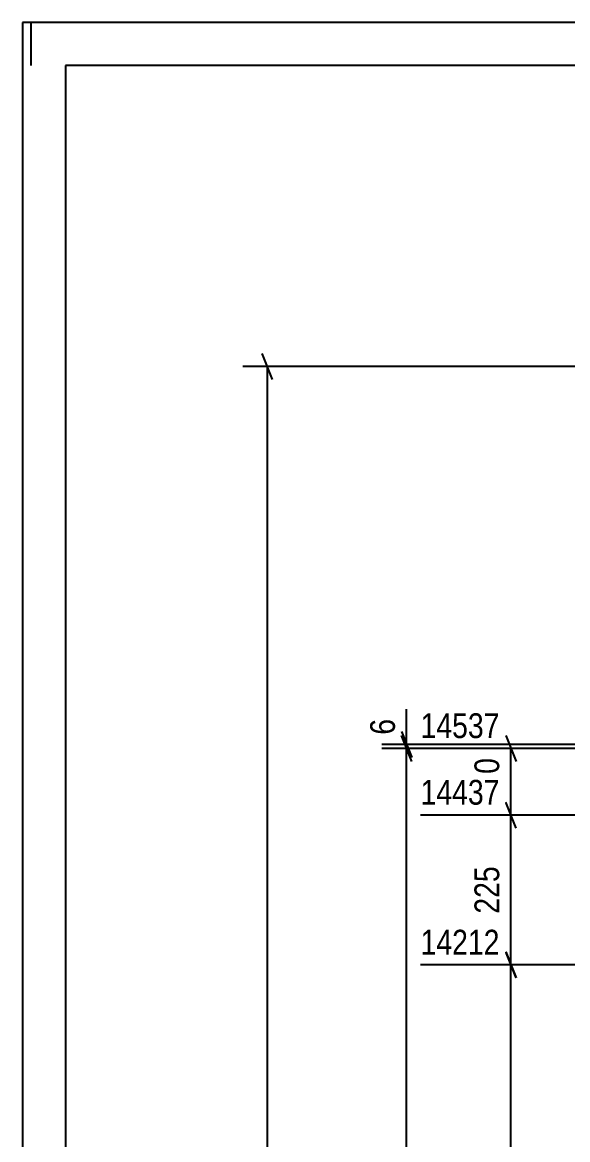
# Model space of a CAD drawing. Header units: millimetres. Extents: x 0 to 841, y 0 to 594.
# Drawn here: x 0 to 63, y 465 to 594 of the extents above; entities that cross this region are included whole.
import ezdxf

# ---------------------------------------------------------------- set-up
doc = ezdxf.new("R2010")
doc.units = ezdxf.units.MM
doc.styles.add('Arial Narrow', font='ARIALN.TTF', dxfattribs={"height": 0.2})

# ---------------------------------------------------------------- blocks, each defined once
blk = doc.blocks.new('Unknown-275655210-1133')
at = {"color": 5, "linetype": 'Continuous'}
for p, q in [((841, 594), (0, 594)), ((0, 594), (0, 0)), ((1, 589), (1, 594)), ((836, 589), (5, 589)), ((5, 589), (5, 5))]:
    blk.add_line(p, q, dxfattribs=at)
blk = doc.blocks.new('StraightDimension-275655210-9355 - 1429')
at = {"color": 7, "linetype": 'Continuous'}
for p, q in [((28.9, 552.75), (27.7, 555.75)), ((130.22, 554.25), (25.45, 554.25)), ((28.3, 177.37), (28.3, 554.25))]:
    blk.add_line(p, q, dxfattribs=at)
blk = doc.blocks.new('StraightDimension-275655210-11632 - 1429')
at = {"color": 7, "linetype": 'Continuous'}
for p, q in [((44.38, 510.62), (44.38, 514.69)), ((44.38, 510.62), (44.38, 514.69)), ((43.78, 512.12), (44.98, 509.12)), ((44.98, 508.65), (43.78, 511.65)), ((113.63, 510.62), (41.53, 510.62)), ((113.25, 510.15), (41.53, 510.15)), ((44.38, 510.15), (44.38, 510.62))]:
    blk.add_line(p, q, dxfattribs=at)
at = {"color": 0}
blk.add_wipeout([(43.63, 514.17), (39.43, 514.17), (39.43, 511.14), (43.63, 511.14)], dxfattribs=at)
at = {"color": 3, "style": 'Arial Narrow'}
blk.add_text('6', height=2.86, rotation=90.0002, dxfattribs=at).set_placement((43.03, 511.74))
blk = doc.blocks.new('StraightDimension-275655210-11633 - 1429')
at = {"color": 7, "linetype": 'Continuous'}
for p, q in [((44.98, 508.65), (43.78, 511.65)), ((113.25, 510.15), (41.53, 510.15)), ((44.38, 179.29), (44.38, 510.15))]:
    blk.add_line(p, q, dxfattribs=at)
blk = doc.blocks.new('StraightDimension-275655210-11807 - 1429')
at = {"color": 7, "linetype": 'Continuous'}
for p, q in [((55.82, 511.65), (57.02, 508.65)), ((113.25, 510.15), (45.98, 510.15)), ((56.42, 502.46), (56.42, 510.15)), ((57.02, 500.96), (55.82, 503.96)), ((70.94, 502.46), (45.98, 502.46))]:
    blk.add_line(p, q, dxfattribs=at)
at = {"color": 0, "linetype": 'Continuous'}
blk.add_wipeout([(55.72, 510.75), (55.72, 514.95), (45.38, 514.95), (45.38, 510.75)], dxfattribs=at)
at = {"color": 0}
blk.add_wipeout([(55.67, 509.65), (51.47, 509.65), (51.47, 502.97), (55.67, 502.97)], dxfattribs=at)
at = {"color": 3, "linetype": 'Continuous', "style": 'Arial Narrow'}
blk.add_text('14537', height=2.863, dxfattribs=at).set_placement((45.98, 511.35))
at = {"color": 3, "style": 'Arial Narrow'}
blk.add_text('100', height=2.863, rotation=90.0002, dxfattribs=at).set_placement((55.07, 503.57))
blk = doc.blocks.new('StraightDimension-275655210-11808 - 1429')
at = {"color": 7, "linetype": 'Continuous'}
for p, q in [((57.02, 500.96), (55.82, 503.96)), ((70.94, 502.46), (45.98, 502.46)), ((56.42, 485.15), (56.42, 502.46)), ((55.82, 486.65), (57.02, 483.65)), ((74.78, 485.15), (45.98, 485.15))]:
    blk.add_line(p, q, dxfattribs=at)
at = {"color": 0}
blk.add_wipeout([(55.67, 497.15), (51.47, 497.15), (51.47, 490.47), (55.67, 490.47)], dxfattribs=at)
at = {"color": 3, "style": 'Arial Narrow'}
blk.add_text('225', height=2.863, rotation=90.0002, dxfattribs=at).set_placement((55.07, 491.07))
at = {"color": 0, "linetype": 'Continuous'}
blk.add_wipeout([(55.72, 503.06), (55.72, 507.26), (45.38, 507.26), (45.38, 503.06)], dxfattribs=at)
at = {"color": 3, "linetype": 'Continuous', "style": 'Arial Narrow'}
blk.add_text('14437', height=2.863, dxfattribs=at).set_placement((45.98, 503.66))
blk = doc.blocks.new('StraightDimension-275655210-11809 - 1429')
at = {"color": 7, "linetype": 'Continuous'}
for p, q in [((57.02, 483.65), (55.82, 486.65)), ((74.78, 485.15), (45.98, 485.15)), ((56.42, 266.69), (56.42, 485.15))]:
    blk.add_line(p, q, dxfattribs=at)
at = {"color": 0, "linetype": 'Continuous'}
blk.add_wipeout([(55.72, 485.75), (55.72, 489.95), (45.38, 489.95), (45.38, 485.75)], dxfattribs=at)
at = {"color": 3, "linetype": 'Continuous', "style": 'Arial Narrow'}
blk.add_text('14212', height=2.863, dxfattribs=at).set_placement((45.98, 486.35))

msp = doc.modelspace()

# ---------------------------------------------------------------- block references
msp.add_blockref('Unknown-275655210-1133', (0, 0))

# ---------------------------------------------------------------- next in the draw order: block references
msp.add_blockref('StraightDimension-275655210-9355 - 1429', (0, 0))

# ---------------------------------------------------------------- next in the draw order: block references
msp.add_blockref('StraightDimension-275655210-11632 - 1429', (0, 0))

# ---------------------------------------------------------------- next in the draw order: block references
msp.add_blockref('StraightDimension-275655210-11633 - 1429', (0, 0))

# ---------------------------------------------------------------- next in the draw order: block references
msp.add_blockref('StraightDimension-275655210-11807 - 1429', (0, 0))

# ---------------------------------------------------------------- next in the draw order: block references
msp.add_blockref('StraightDimension-275655210-11808 - 1429', (0, 0))

# ---------------------------------------------------------------- next in the draw order: block references
msp.add_blockref('StraightDimension-275655210-11809 - 1429', (0, 0))

doc.saveas('drawing.dxf')
